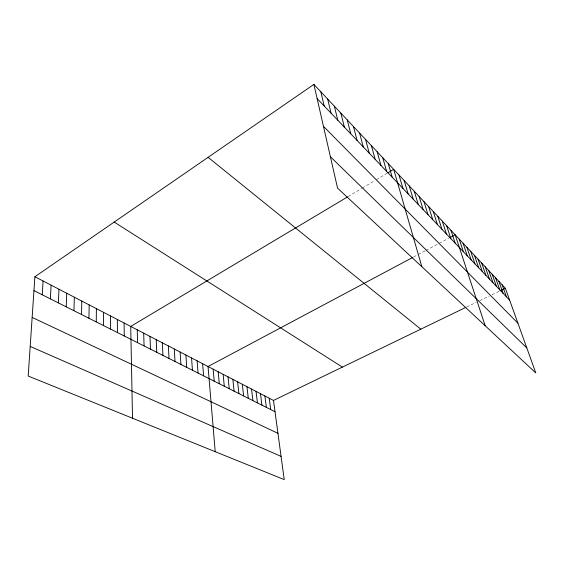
<?xml version="1.0" encoding="UTF-8"?>
<svg xmlns="http://www.w3.org/2000/svg" width="564" height="564" viewBox="0 0 564 564"><rect width="100%" height="100%" fill="white"/><g stroke="black" fill="none" stroke-linecap="round" stroke-linejoin="round"><path stroke-width="0.42" stroke-dasharray="2.82 2.11" d="M348.199 196.512L361.594 188.51M362.299 188.087L374.975 180.515M376.392 179.669L387.158 173.233M413.631 256.972L417.452 254.928M418.227 254.519L425.164 250.825M425.947 250.409L437.812 244.085M439.243 243.324L448.627 238.318M466.682 306.978L476.178 302.389M479.781 300.647L489.192 296.093M492.111 294.683L499.457 291.13"/><path stroke-width="0.85" d="M103.438 325.52L103.494 312.315M96.254 321.91L96.395 308.635M88.943 318.244L89.175 304.891M81.505 314.5L81.822 301.077M73.933 310.701L74.342 297.2M66.221 306.83L66.735 293.259M58.374 302.882L58.987 289.24M50.379 298.871L51.098 285.151M42.244 294.782L43.061 280.985M34.883 276.748L28.2 376.047L284.228 479.604L273.491 400.433L34.883 276.748L313.894 84.396L505.372 288.267L535.8 372.952L337.554 188.122L313.894 84.396M347.452 196.956L130.728 326.429L132.519 418.241M387.884 172.803L393.679 169.341L421.851 266.716M412.869 257.374L208.046 366.508L215.215 451.694M450.086 237.543L455.183 234.828L485.174 325.752M273.491 400.433L465.899 307.359M500.197 290.77L505.372 288.267M30.195 346.43L281.076 456.389M32.148 317.419L277.946 433.321M33.953 290.615L275.021 411.72M114.203 222.068L342.376 367.108M208.102 157.328L420.807 329.172M330.384 156.707L526.811 347.925M323.461 126.329L517.935 323.221M317.137 98.608L509.673 300.224M502.143 284.827L506.437 296.84M498.865 281.33L503.159 293.4M495.53 277.784L499.824 289.91M492.153 274.182L496.433 286.364M488.713 270.523L492.992 282.761M485.223 266.807L489.496 279.102M481.677 263.036L485.949 275.38M478.075 259.2L482.34 271.601M474.416 255.302L478.667 267.759M470.693 251.34L474.937 263.853M466.914 247.314L471.151 259.884M463.072 243.218L467.295 255.852M459.159 239.058L463.375 251.741M450.96 230.331L455.148 243.126M446.66 225.748L450.833 238.607M442.275 221.081L446.434 234.004M437.819 216.336L441.957 229.315M433.272 211.5L437.396 224.535M428.647 206.572L432.75 219.671M423.931 201.552L428.013 214.715M419.13 196.441L423.183 209.66M414.237 191.224L418.262 204.506M409.245 185.916L413.25 199.254M404.155 180.494L408.132 193.896M398.974 174.974L402.915 188.432M388.286 163.595L392.156 177.166M382.78 157.73L386.615 171.364M377.154 151.751L380.954 165.435M371.422 145.639L375.18 159.386M365.564 139.407L369.279 153.204M359.585 133.041L363.251 146.894M353.48 126.533L357.09 140.443M347.234 119.892L350.801 133.858M340.86 113.103L344.364 127.119M334.346 106.166L337.787 120.231M327.677 99.067L331.061 113.188M320.867 91.812L324.18 105.983M269.211 398.212L270.713 409.556M264.876 395.963L266.349 407.356M260.483 393.686L261.922 405.135M256.035 391.381L257.438 402.886M251.523 389.047L252.898 400.602M246.954 386.671L248.287 398.29M242.323 384.274L243.62 395.942M237.627 381.842L238.889 393.566M232.862 379.375L234.088 391.155M228.039 376.872L229.224 388.709M223.147 374.334L224.289 386.234M218.183 371.761L219.283 383.717M213.15 369.152L214.207 381.172M202.631 363.702L203.604 375.843M197.139 360.854L198.056 373.051M191.563 357.964L192.43 370.224M185.894 355.024L186.712 367.354M180.149 352.042L180.903 364.436M174.304 349.017L175.009 361.475M168.375 345.943L169.017 358.464M162.347 342.82L162.933 355.412M156.228 339.648L156.75 352.303M150.003 336.419L150.461 349.144M143.686 333.141L144.074 345.936M137.256 329.813L137.581 342.672M124.087 322.989L124.27 335.989M117.34 319.492L117.446 332.556M110.481 315.932L110.502 329.073"/></g></svg>
